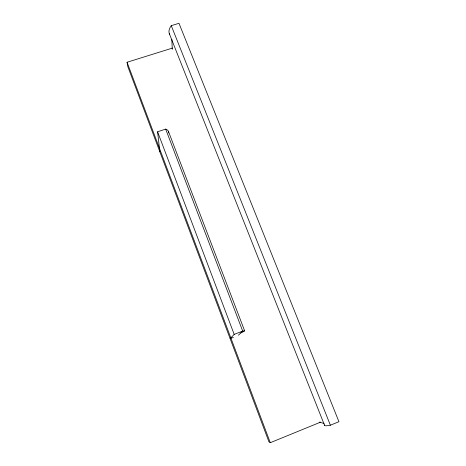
<?xml version="1.0" encoding="UTF-8"?>
<svg xmlns="http://www.w3.org/2000/svg" width="466" height="466" viewBox="0 0 466 466"><rect width="100%" height="100%" fill="white"/><g stroke="black" fill="none" stroke-linecap="round" stroke-linejoin="round"><path stroke-width="0.7" d="M230.128 338.636L234.177 334.372L242.71 331.116L165.68 129.111L157.584 131.779L159.844 151.794M238.429 335.194L242.71 331.116A22.77 1.008 -21.1 0 1 240.829 332.91M324.522 425.009A23.201 3.081 -20.7 0 0 330.377 425.213L338.939 421.701L178.985 23.3L171.267 25.671A20.23 10.217 -23.6 0 0 169.729 34.461M172.542 48.045L127.061 62.258L127.911 66.9L268.917 441.756L270.292 442.7L320.678 422.103M231.433 338.135L233.384 337.39M319.297 422.12L324.08 423.454M171.267 25.671L330.377 425.213M169.333 33.669L324.54 425.289M168.523 131.61L244.638 330.837M157.584 131.779L234.177 334.372M127.061 62.258L270.292 442.7M171.832 39.284L172.251 49.349M165.68 129.111A21.238 7.811 -19.8 0 1 168.622 132.996"/></g></svg>
